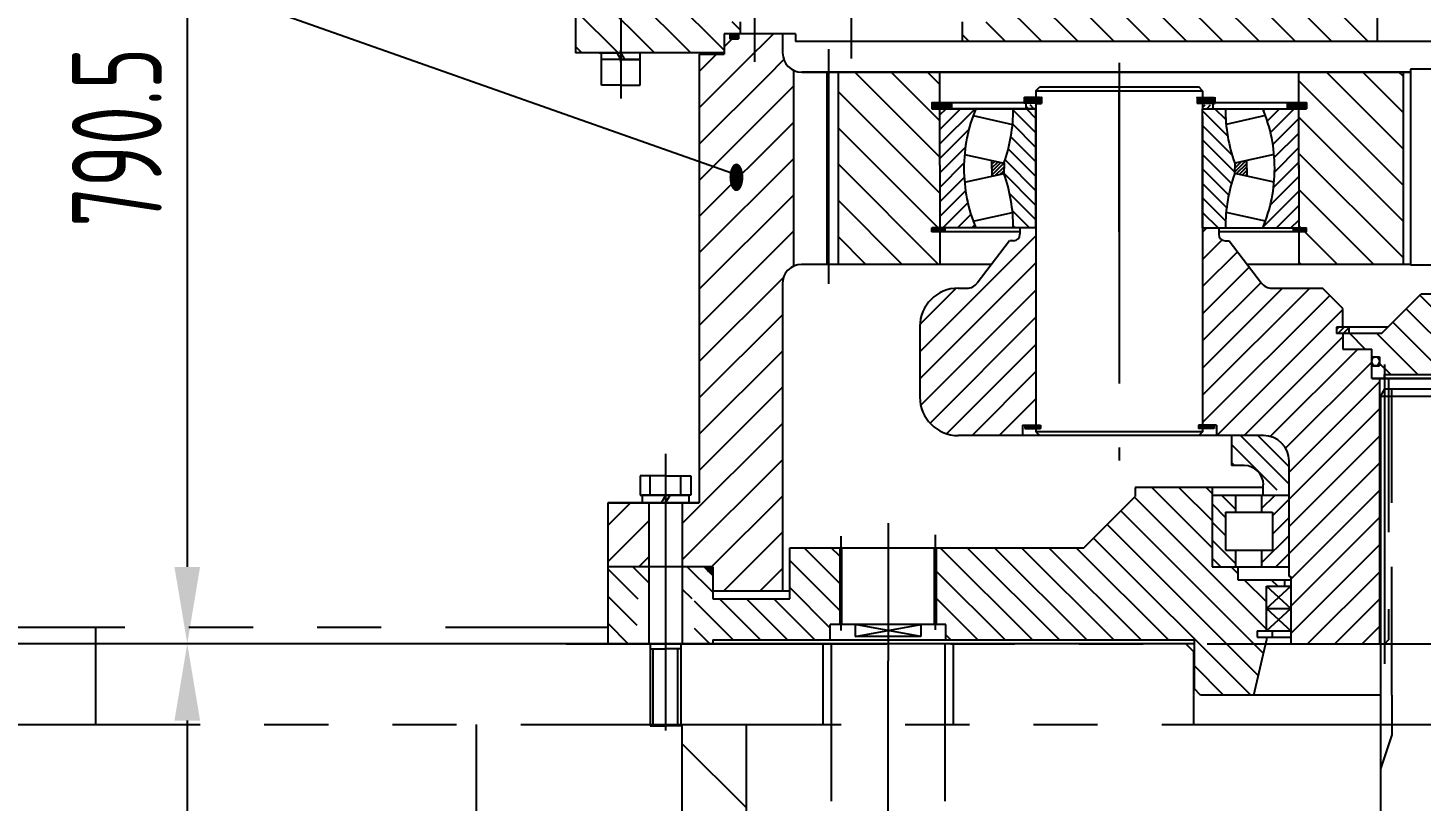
# Model space of a CAD drawing. Header units: millimetres. Extents: x 0 to 8400, y -232 to 5940.
# Drawn here: x 3322 to 4409, y 2758 to 3362 of the extents above; entities that cross this region are included whole.
import ezdxf
from ezdxf.enums import TextEntityAlignment as Align

# ---------------------------------------------------------------- set-up
doc = ezdxf.new("R2010")
doc.units = ezdxf.units.MM
doc.header["$LTSCALE"] = 200
for name, pattern in [('F', [0.75, 0.5, -0.25]), ('G', [2, 1.25, -0.25, 0.25, -0.25]), ('K', [2.5, 1.25, -0.25, 0.25, -0.25, 0.25, -0.25])]:
    doc.linetypes.add(name, pattern=pattern)
for name, color, linetype in [('01', 7, 'Continuous'), ('02', 1, 'Continuous'), ('04', 2, 'F'), ('05', 4, 'G'), ('07', 6, 'K'), ('08', 1, 'Continuous'), ('10', 1, 'Continuous'), ('11', 3, 'Continuous')]:
    doc.layers.add(name, color=color, linetype=linetype)
doc.styles.get("Standard").update_dxf_attribs({"font": 'isocp', "width": 0.707, "bigfont": 'intecad.shx'})
doc.dimstyles.new('INTE', dxfattribs={"dimscale": 20, "dimtxt": 3.5, "dimasz": 3, "dimexe": 3, "dimexo": 0, "dimgap": 1, "dimtad": 1, "dimdec": 3, "dimdsep": 46, "dimtxsty": 'Standard', "dimcen": 0, "dimclrd": 1, "dimclre": 1, "dimclrt": 3, "dimadec": 4, "dimazin": 0, "dimtfac": 1, "dimtdec": 3, "dimtmove": 0, "dimatfit": 0, "dimfxl": 0, "dimarcsym": 0})
pattern_1 = [(135, (4698.081, -712.992), (-14.142136, -14.142136), [])]
pattern_2 = [(315, (13023.33945, 7844.8537), (-0.0707106781, -0.0707106781), [])]
pattern_3 = [(45, (13023.45867, -2115.4385), (-0.0707106781, 0.0707106781), [])]
pattern_4 = [(135, (5727.84029, -2115.4385), (0.0707106781, 0.0707106781), [])]
pattern_5 = [(225, (5727.72107, 7844.8537), (0.0707106781, -0.0707106781), [])]
pattern_6 = [(45, (3973.42127, -715.99153), (-0.0707106781, 0.0707106781), [])]

# ---------------------------------------------------------------- blocks, each defined once
blk = doc.blocks.new('*U80', base_point=(-3712.8, 4678.5))
at = {"layer": '01'}
for p, q in [((-3712.8, 4678.5), (-3582.8, 4678.5)), ((-3712.8, 4678.5), (-3709.8, 4675.5)), ((-3709.8, 4675.5), (-3585.8, 4675.5)), ((-3582.8, 4678.5), (-3585.8, 4675.5))]:
    blk.add_line(p, q, dxfattribs=at)
blk = doc.blocks.new('*U82')
at = {"layer": '01'}
for p, q in [((-15.1, 5), (-15.1, 0)), ((0, 5), (-15.1, 5)), ((-15.1, 0), (0, 0)), ((0, 0), (-2.9, 5)), ((0, 5), (2.9, 0)), ((0, 5), (15.1, 5)), ((15.1, 0), (0, 0)), ((15.1, 5), (15.1, 0))]:
    blk.add_line(p, q, dxfattribs=at)
at = {"layer": '05'}
blk.add_line((0, 7.1), (0, -2.1), dxfattribs=at)
blk = doc.blocks.new('01001')
at = {"layer": '02'}
h = blk.add_hatch(dxfattribs=at)
h.set_pattern_fill('_USER', color=256, scale=20, angle=135, style=0, pattern_type=0)
h.set_pattern_definition(pattern_1)
h.paths.add_polyline_path([(8986.7, 3122.3), (8951.4, 3141), (8951.4, 3079.5), (8986.7, 3079.5), (8986.7, 3081.6)])
h.paths.add_polyline_path([(8986.7, 3154), (8974.2, 3154), (8951.4, 3154), (8951.4, 3141), (8986.7, 3122.3)])
h.paths.add_polyline_path([(9060, 3154), (9004.7, 3154), (9004.7, 3148), (9000.7, 3148, -0.043716), (9000.2, 3148), (8996.7, 3148), (8996.7, 3154), (8986.7, 3154), (8986.7, 3122.3), (9067.2, 3079.7), (9067.2, 3094.5), (9079.8, 3094.5), (9079.8, 3103.8), (9060, 3103.8)])
h.paths.add_polyline_path([(8986.7, 3122.3), (8986.7, 3079.5), (9001.8, 3079.5), (9003.4, 3079.5), (9067.2, 3079.5), (9067.2, 3079.7)])
h.paths.add_polyline_path([(9012.1, 3100.6), (9012.1, 3173.7), (9048.1, 3173.7), (9048.1, 3100.6)], flags=9)
h = blk.add_hatch(dxfattribs=at)
h.set_pattern_fill('_USER', color=256, scale=20, angle=135, style=0, pattern_type=0)
h.set_pattern_definition(pattern_1)
h.paths.add_polyline_path([(10374.9, 3153.5), (10337.4, 3153.5), (10337.4, 3147.5), (10333.4, 3147.5, -0.043716), (10332.9, 3147.5), (10329.4, 3147.5), (10329.4, 3153.5), (10321.8, 3153.5), (10321.8, 3163.5), (9914.1, 3163.5), (9914.1, 3121.4), (9899.1, 3121.4), (9899.1, 3088.5), (10333, 3088.5), (10374.9, 3111.3)])
h.paths.add_polyline_path([(10427.9, 3140.3), (10394.9, 3122.3), (10394.9, 3094.5), (10408.5, 3094.5), (10408.5, 3079.5), (10427.9, 3079.5)])
h.paths.add_polyline_path([(10427.9, 3140.3), (10427.9, 3153.5), (10394.9, 3153.5), (10394.9, 3122.3)])
h.paths.add_polyline_path([(9576.6, 3121.4), (9561.6, 3121.4), (9561.6, 3163.5), (9272.7, 3163.5), (9272.7, 3103.8), (9253, 3103.8), (9253, 3088.5), (9576.6, 3088.5)])
h.paths.add_polyline_path([(10109.9, 3063.9), (10109.9, 3110.6), (10145.9, 3110.6), (10145.9, 3063.9)], flags=9)
h.paths.add_polyline_path([(9958.6, 3077.6), (9958.6, 3108.2), (9994.6, 3108.2), (9994.6, 3077.6)], flags=9)
h.paths.add_polyline_path([(10175.5, 3132.4), (10190.6, 3132.4), (10190.6, 3152.1), (10175.5, 3152.1)], flags=24)
h.paths.add_polyline_path([(10324.1, 3141.1), (10339.2, 3141.1), (10339.2, 3160.8), (10324.1, 3160.8)], flags=24)
h = blk.add_hatch(dxfattribs=at)
h.set_pattern_fill('_USER', color=256, scale=20, angle=45, style=0, pattern_type=0)
h.set_pattern_definition([(45, (4698.081, -712.992), (-14.142136, 14.142136), [])])
h.paths.add_polyline_path([(9121.3, 3051.1), (9067.7, 3079.5), (9067.2, 3079.5), (9067.2, 3078.5), (9047.9, 3078.5), (9047.9, 2855.9), (9112.7, 2839), (9112.7, 2899.5, -0.289261), (9121.3, 2913)])
h.paths.add_polyline_path([(9112.9, 3094.5), (9090.9, 3094.5), (9090.9, 3067.2), (9121.3, 3051.1), (9121.3, 3066, -0.286757), (9112.9, 3079.5)])
h.paths.add_polyline_path([(9090.9, 3094.5), (9078.6, 3094.5), (9078.6, 3090.5), (9071.6, 3090.5), (9071.6, 3094.5), (9067.2, 3094.5), (9067.2, 3079.7), (9090.9, 3067.2)])
h.paths.add_polyline_path([(9112.7, 2839), (9047.9, 2855.9), (9047.9, 2728.5), (9034.6, 2728.5), (9034.6, 2678.5), (9058.5, 2678.5), (9058.5, 2659.5), (9112.7, 2659.5)])
h.paths.add_polyline_path([(9008.6, 2728.5), (8976.5, 2728.5), (8976.5, 2678.5), (9008.6, 2678.5)])
h.paths.add_polyline_path([(10427.9, 3062.3), (10354.4, 3033.3), (10354.4, 2951.1), (10427.9, 2943.1)])
h.paths.add_polyline_path([(10384.9, 3063.2), (10376.9, 3068.2), (10376.9, 3073.4), (10374.9, 3073.4), (10374.9, 3094.5), (10372.9, 3094.5), (10372.9, 3089.5), (10365.9, 3089.5), (10365.9, 3094.5), (10362.9, 3094.5), (10362.9, 3079.5, -0.286757), (10354.4, 3066), (10354.4, 3033.3), (10384.9, 3045.3)])
h.paths.add_polyline_path([(10427.9, 3078.5), (10408.5, 3078.5), (10408.5, 3094.5), (10394.9, 3094.5), (10394.9, 3073.4), (10392.9, 3073.4), (10392.9, 3068.2), (10384.9, 3063.2), (10384.9, 3045.3), (10427.9, 3062.3)])
h.paths.add_polyline_path([(10427.9, 2943.1), (10354.4, 2951.1), (10354.4, 2913, -0.289261), (10363, 2899.5), (10363, 2812.4), (10427.9, 2805.7)])
h.paths.add_polyline_path([(10427.9, 2805.7), (10363, 2812.4), (10363, 2685.9), (10417.3, 2674.5), (10417.3, 2678.5), (10441.1, 2678.5), (10441.1, 2728.5), (10435.9, 2728.5), (10427.9, 2728.5)])
h.paths.add_polyline_path([(10417.3, 2674.5), (10363, 2685.9), (10363, 2659.5), (10417.3, 2659.5)])
h.paths.add_polyline_path([(10499.2, 2728.5), (10467.1, 2728.5), (10467.1, 2678.5), (10499.2, 2678.5)])
h.paths.add_polyline_path([(10387.4, 2982.3), (10402.6, 2982.3), (10402.6, 3002), (10387.4, 3002)], flags=24)
h = blk.add_hatch(dxfattribs=at)
h.set_pattern_fill('_USER', color=256, scale=0.1, angle=45, style=0, pattern_type=0)
h.set_pattern_definition([(45, (4698.08127, -712.99153), (-0.0707106781, 0.0707106781), [])])
h.paths.add_polyline_path([(9078.6, 3094.5), (9071.6, 3094.5), (9071.6, 3090.5), (9078.6, 3090.5)])
at = {"layer": '02', "linetype": 'Continuous'}
h = blk.add_hatch(dxfattribs=at)
h.set_pattern_fill('_USER', color=1, scale=20, angle=135, style=0, pattern_type=0)
h.set_pattern_definition(pattern_1)
h.paths.add_polyline_path([(9156.1, 2914.5), (9235.5, 2914.5), (9235.5, 2940), (9229.4, 2940), (9229.4, 2943), (9235.5, 2943), (9235.5, 2992), (9235.5, 3036), (9229.4, 3036), (9229.4, 3039), (9235.5, 3039), (9235.5, 3064.5), (9156.1, 3064.5)])
h.paths.add_polyline_path([(9596.8, 3064.5), (9515.5, 3064.5), (9515.5, 3039), (9521.6, 3039), (9521.6, 3036), (9515.5, 3036), (9515.5, 2989.5), (9515.5, 2943), (9521.6, 2943), (9521.6, 2940), (9515.5, 2940), (9515.5, 2914.5), (9596.8, 2914.5)])
h = blk.add_hatch(dxfattribs=at)
h.set_pattern_fill('_USER', color=1, scale=0.1, angle=135, style=0, pattern_type=0)
h.set_pattern_definition([(135, (3973.42127, -711.99153), (-0.0707106781, -0.0707106781), [])])
h.paths.add_polyline_path([(9301.2, 3045), (9301.2, 3040), (9310.5, 3040), (9310.5, 3045)])
h.paths.add_polyline_path([(9310.5, 3040), (9314.9, 3040), (9314.9, 3045), (9310.5, 3045)])
h = blk.add_hatch(dxfattribs=at)
h.set_pattern_fill('_USER', color=1, scale=0.1, angle=135, style=0, pattern_type=0)
h.set_pattern_definition([(45, (14777.63926, -711.99153), (0.0707106781, -0.0707106781), [])])
h.paths.add_polyline_path([(9449.9, 3045), (9449.9, 3040), (9440.5, 3040), (9440.5, 3045)])
h.paths.add_polyline_path([(9440.5, 3040), (9436.1, 3040), (9436.1, 3045), (9440.5, 3045)])
at = {"layer": '02'}
h = blk.add_hatch(dxfattribs=at)
h.set_pattern_fill('_USER', color=256, scale=0.1, angle=45, style=0, pattern_type=0)
h.set_pattern_definition(pattern_6)
h.paths.add_polyline_path([(9515.5, 3041), (9506.5, 3041), (9506.5, 3036), (9515.5, 3036)])
h.paths.add_polyline_path([(9521.6, 3041), (9515.5, 3041), (9515.5, 3036), (9517.7, 3036), (9521.6, 3038.1)], flags=16)
h.paths.add_polyline_path([(9508.4, 3025.7), (9523.6, 3025.7), (9523.6, 3045.4), (9508.4, 3045.4)], flags=9)
h = blk.add_hatch(dxfattribs=at)
h.set_pattern_fill('_USER', color=256, scale=0.1, angle=45, style=0, pattern_type=0)
h.set_pattern_definition(pattern_6)
h.paths.add_polyline_path([(9229.4, 3041), (9229.4, 3036), (9235.5, 3036), (9235.5, 3041)])
h.paths.add_polyline_path([(9235.5, 3041), (9235.5, 3036), (9244.6, 3036), (9244.6, 3041)])
h = blk.add_hatch(dxfattribs=at)
h.set_pattern_fill('_USER', color=256, scale=3, angle=135, style=0, pattern_type=0)
h.set_pattern_definition([(135, (3973.4213, -712.9915), (-2.1213203, -2.1213203), [])])
h.paths.add_polyline_path([(9302.6, 3039), (9302.6, 3036), (9310.5, 3036), (9310.5, 3039)])
h = blk.add_hatch(dxfattribs=at)
h.set_pattern_fill('_USER', color=256, scale=3, angle=135, style=0, pattern_type=0)
h.set_pattern_definition([(45, (14777.6393, -712.9915), (2.1213203, -2.1213203), [])])
h.paths.add_polyline_path([(9448.5, 3039), (9448.5, 3036), (9440.5, 3036), (9440.5, 3039)])
h = blk.add_hatch(dxfattribs=at)
h.set_pattern_fill('_USER', color=256, scale=0.1, angle=45, style=0, pattern_type=0)
h.set_pattern_definition([(135, (14777.63926, -715.99153), (0.0707106781, 0.0707106781), [])])
h.paths.add_polyline_path([(9515.5, 3041), (9521.6, 3041), (9521.6, 3036), (9515.5, 3036)])
h.paths.add_polyline_path([(9506.5, 3041), (9515.5, 3041), (9515.5, 3036), (9506.5, 3036)])
at = {"layer": '02', "linetype": 'Continuous'}
h = blk.add_hatch(dxfattribs=at)
h.set_pattern_fill('_USER', color=1, scale=15, angle=45, style=0, pattern_type=0)
h.set_pattern_definition([(45, (4698.081, -304.572), (-10.6066, 10.6066), [])])
h.paths.add_polyline_path([(9310.5, 2943), (9298, 2943), (9298, 2938, -0.414214), (9293, 2933), (9291, 2933), (9289.9, 2933), (9264.6, 2899.9, -0.233965), (9256.7, 2896), (9249.9, 2896, 0.414214), (9219.9, 2866), (9219.9, 2811, 0.414214), (9249.9, 2781), (9299.9, 2781), (9299.9, 2789), (9310.5, 2789)])
h.paths.add_polyline_path([(9440.5, 2789), (9451.4, 2789), (9451.4, 2781), (9487.9, 2781, -0.414214), (9507.9, 2761), (9507.9, 2671), (9509.3, 2671), (9509.3, 2618.5), (9578.4, 2618.5), (9578.4, 2825.5), (9572.4, 2825.5), (9572.4, 2848.5), (9549.9, 2848.5), (9549.9, 2860.5), (9544.9, 2860.5), (9544.9, 2865.5), (9549.9, 2865.5), (9549.9, 2880), (9533.9, 2896), (9494.4, 2896, -0.233965), (9486.4, 2899.9), (9461.1, 2933), (9458.9, 2933), (9458, 2933, -0.414214), (9453, 2938), (9453, 2943), (9440.5, 2943)])
h.paths.add_polyline_path([(10035.2, 2943), (10022.7, 2943), (10022.7, 2938, -0.414214), (10017.7, 2933), (10016.8, 2933), (10014.6, 2933), (9989.3, 2899.8, -0.233965), (9981.4, 2895.9), (9941.8, 2895.9), (9925.9, 2880), (9925.9, 2865.5), (9930.9, 2865.5), (9930.9, 2860.5), (9925.9, 2860.5), (9925.9, 2848.5), (9903.4, 2848.5), (9903.4, 2825.5), (9897.3, 2825.5), (9897.3, 2618.5), (9966.5, 2618.5), (9966.5, 2671), (9967.9, 2671), (9967.9, 2761, -0.389203), (9986.1, 2780.9), (10024.3, 2780.9), (10024.3, 2788.9), (10035.2, 2788.9)])
h.paths.add_polyline_path([(10255.9, 2865.9, 0.414214), (10225.9, 2895.9), (10219, 2895.9, -0.233965), (10211.1, 2899.8), (10185.8, 2933), (10184.8, 2933), (10183.6, 2933), (10182.7, 2933, -0.414214), (10177.7, 2938), (10177.7, 2943), (10165.2, 2943), (10165.2, 2788.9), (10175.8, 2788.9), (10175.8, 2780.9), (10225.9, 2780.9, 0.414214), (10255.9, 2810.9)])
at = {"layer": '02', "linetype": 'Continuous', "ltscale": 0.8}
h = blk.add_hatch(dxfattribs=at)
h.set_pattern_fill('_USER', color=1, scale=0.1, angle=45, style=0, pattern_type=0)
h.set_pattern_definition(pattern_2)
h.paths.add_polyline_path([(9239.7, 2943), (9239.7, 2940), (9229.4, 2940), (9229.4, 2943)])
h = blk.add_hatch(dxfattribs=at)
h.set_pattern_fill('_USER', color=1, scale=0.1, angle=45, style=0, pattern_type=0)
h.set_pattern_definition(pattern_2)
h.paths.add_polyline_path([(9239.7, 2943), (9239.7, 2940), (9229.4, 2940), (9229.4, 2943)])
h = blk.add_hatch(dxfattribs=at)
h.set_pattern_fill('_USER', color=1, scale=0.1, angle=45, style=0, pattern_type=0)
h.set_pattern_definition(pattern_5)
h.paths.add_polyline_path([(9511.3, 2943), (9511.3, 2940), (9521.6, 2940), (9521.6, 2943)])
h = blk.add_hatch(dxfattribs=at)
h.set_pattern_fill('_USER', color=1, scale=0.1, angle=45, style=0, pattern_type=0)
h.set_pattern_definition(pattern_5)
h.paths.add_polyline_path([(9511.3, 2943), (9511.3, 2940), (9521.6, 2940), (9521.6, 2943)])
at = {"layer": '02', "linetype": 'Continuous'}
h = blk.add_hatch(dxfattribs=at)
h.set_pattern_fill('_USER', color=1, scale=15, angle=135, style=0, pattern_type=0)
h.set_pattern_definition([(135, (4683.627, -304.572), (-10.6066, -10.6066), [])])
h.paths.add_polyline_path([(9579.9, 2860.5), (9549.9, 2860.5), (9549.9, 2848.5), (9572.4, 2848.5), (9572.4, 2842.5), (9578.4, 2842.5), (9578.4, 2835.5), (9576.3, 2835.5), (9579, 2825.5), (9582.3, 2825.5), (9582.3, 2828.5), (9737.9, 2828.5), (9737.9, 2876.5), (9677.9, 2876.5), (9677.9, 2891.5), (9610.9, 2891.5)])
h.paths.add_polyline_path([(9893.4, 2828.5), (9893.4, 2825.5), (9903.4, 2825.5), (9903.4, 2835.5), (9897.4, 2835.5), (9897.4, 2842.5), (9903.4, 2842.5), (9903.4, 2848.5), (9925.9, 2848.5), (9925.9, 2860.5), (9895.9, 2860.5), (9864.9, 2891.5), (9797.9, 2891.5), (9797.9, 2876.5), (9737.9, 2876.5), (9737.9, 2859.8), (9749.1, 2828.5)])
h.paths.add_polyline_path([(9576.3, 2835.5), (9572.4, 2835.5), (9572.4, 2825.5), (9579, 2825.5)], flags=16)
h.paths.add_polyline_path([(9540.7, 2854.9), (9555.9, 2854.9), (9555.9, 2874.6), (9540.7, 2874.6)], flags=9)
h.paths.add_polyline_path([(9568.3, 2829.9), (9583.4, 2829.9), (9583.4, 2849.6), (9568.3, 2849.6)], flags=25)
h.paths.add_polyline_path([(9730.8, 2850.7), (9745.9, 2850.7), (9745.9, 2870.4), (9730.8, 2870.4)], flags=9)
at = {"layer": '02', "linetype": 'Continuous', "ltscale": 0.8}
h = blk.add_hatch(dxfattribs=at)
h.set_pattern_fill('_USER', color=1, scale=0.1, angle=45, style=0, pattern_type=0)
h.set_pattern_definition(pattern_3)
h.paths.add_polyline_path([(9301.9, 2789), (9301.9, 2786.5), (9314.1, 2786.5), (9314.1, 2789)])
h = blk.add_hatch(dxfattribs=at)
h.set_pattern_fill('_USER', color=1, scale=0.1, angle=45, style=0, pattern_type=0)
h.set_pattern_definition(pattern_3)
h.paths.add_polyline_path([(9301.9, 2789), (9301.9, 2786.5), (9314.1, 2786.5), (9314.1, 2789)])
h = blk.add_hatch(dxfattribs=at)
h.set_pattern_fill('_USER', color=1, scale=0.1, angle=45, style=0, pattern_type=0)
h.set_pattern_definition(pattern_4)
h.paths.add_polyline_path([(9449.4, 2789), (9449.4, 2786.5), (9437.2, 2786.5), (9437.2, 2789)])
h = blk.add_hatch(dxfattribs=at)
h.set_pattern_fill('_USER', color=1, scale=0.1, angle=45, style=0, pattern_type=0)
h.set_pattern_definition(pattern_4)
h.paths.add_polyline_path([(9449.4, 2789), (9449.4, 2786.5), (9437.2, 2786.5), (9437.2, 2789)])
at = {"layer": '02', "linetype": 'Continuous', "ltscale": 1.2}
h = blk.add_hatch(dxfattribs=at)
h.set_pattern_fill('_USER', color=1, scale=10, angle=135, style=0, pattern_type=0)
h.set_pattern_definition([(135, (12380.252, -712.917), (-7.071068, -7.071068), [])])
h.paths.add_polyline_path([(9487.8, 2742.5), (9487.8, 2738.5), (9507.9, 2738.5), (9507.9, 2756.6), (9483.5, 2781), (9462.9, 2781), (9462.9, 2757.5), (9472.8, 2757.5, -0.414214)])
at = {"layer": '02', "linetype": 'Continuous'}
h = blk.add_hatch(dxfattribs=at)
h.set_pattern_fill('_USER', color=1, scale=15, angle=45, style=0, pattern_type=0)
h.set_pattern_definition([(135, (16917.484, 0), (10.606602, 10.606602), [])])
h.paths.add_polyline_path([(9985.5, 2663.5), (9971.5, 2663.5), (9971.5, 2668.5), (10007.9, 2668.5), (10007.9, 2678.5), (10027.9, 2678.5), (10027.9, 2740.5), (10087.9, 2740.5), (10087.9, 2733.5), (10127.9, 2693.5), (10243.1, 2693.5), (10243.1, 2633.5), (10235.7, 2633.5), (10235.7, 2621.5), (10042, 2621.5), (10042, 2583.5), (10037, 2578.5), (9995.4, 2578.5), (9985.5, 2621.1), (9985.5, 2623.6), (9992.9, 2623.6), (9992.9, 2628.6), (9985.5, 2628.6)])
edge = h.paths.add_edge_path()
edge.add_line((10318.3, 2693.5), (10357.4, 2693.5))
edge.add_line((10357.4, 2693.5), (10357.4, 2653.5))
edge.add_line((10357.4, 2653.5), (10417.2, 2653.5))
edge.add_line((10417.2, 2653.5), (10417.2, 2671.7))
edge.add_line((10417.2, 2671.7), (10420.3, 2674.7))
edge.add_ellipse((10419.4, 2676.3), major_axis=(1.82, 1.69), ratio=0.720737, start_angle=258.9492, end_angle=286.8851)
edge.add_ellipse((10419.4, 2676.3), major_axis=(1.82, 1.69), ratio=0.720737, start_angle=286.8851, end_angle=390.6091, ccw=False)
edge.add_line((10421.1, 2675.6), (10424, 2678.5))
edge.add_line((10424, 2678.5), (10441.1, 2678.5))
edge.add_line((10441.1, 2678.5), (10441.1, 2618.5))
edge.add_line((10441.1, 2618.5), (10417.2, 2618.5))
edge.add_line((10417.2, 2618.5), (10417.2, 2621.5))
edge.add_line((10417.2, 2621.5), (10325.7, 2621.5))
edge.add_line((10325.7, 2621.5), (10325.7, 2633.5))
edge.add_line((10325.7, 2633.5), (10318.3, 2633.5))
edge.add_line((10318.3, 2633.5), (10318.3, 2693.5))
h.paths.add_polyline_path([(10467.1, 2678.5), (10499.2, 2678.5), (10499.2, 2618.5), (10467.1, 2618.5)])
h.paths.add_polyline_path([(9433.8, 2621.5), (9240.1, 2621.5), (9240.1, 2633.5), (9232.7, 2633.5), (9232.7, 2693.5), (9347.9, 2693.5), (9387.9, 2733.5), (9387.9, 2740.5), (9447.9, 2740.5), (9447.9, 2678.5), (9467.9, 2678.5), (9467.9, 2668.5), (9504.3, 2668.5), (9504.3, 2663.5), (9490.2, 2663.5), (9490.2, 2628.6), (9482.9, 2628.6), (9482.9, 2623.6), (9490.2, 2623.6), (9490.2, 2621.1), (9480.4, 2578.5), (9438.8, 2578.5), (9433.8, 2583.5)])
edge = h.paths.add_edge_path()
edge.add_line((9044.1, 2653.5), (9034.6, 2653.5))
edge.add_line((9034.6, 2653.5), (9034.6, 2678.5))
edge.add_line((9034.6, 2678.5), (9051.6, 2678.5))
edge.add_line((9051.6, 2678.5), (9055, 2675.1))
edge.add_ellipse((9056.3, 2676.3), major_axis=(-1.82, 1.69), ratio=0.720737, start_angle=86.6364, end_angle=87.5294)
edge.add_ellipse((9056.3, 2676.3), major_axis=(-1.82, 1.69), ratio=0.720737, start_angle=87.5294, end_angle=200.2065, ccw=False)
edge.add_line((9055, 2675.1), (9058.4, 2671.7))
edge.add_line((9058.4, 2671.7), (9058.4, 2659.5))
edge.add_line((9058.4, 2659.5), (9058.4, 2653.5))
edge.add_line((9058.4, 2653.5), (9118.4, 2653.5))
edge.add_line((9118.4, 2653.5), (9118.4, 2693.5))
edge.add_line((9118.4, 2693.5), (9157.5, 2693.5))
edge.add_line((9157.5, 2693.5), (9157.5, 2633.5))
edge.add_line((9157.5, 2633.5), (9150.1, 2633.5))
edge.add_line((9150.1, 2633.5), (9150.1, 2621.5))
edge.add_line((9150.1, 2621.5), (9058.5, 2621.5))
edge.add_line((9058.5, 2621.5), (9058.5, 2618.5))
edge.add_line((9058.5, 2618.5), (9044.1, 2618.5))
edge.add_line((9044.1, 2618.5), (9044.1, 2653.5))
h.paths.add_polyline_path([(8976.5, 2678.5), (9008.6, 2678.5), (9008.6, 2653.5), (9003.3, 2653.5), (8999.1, 2653.5), (8999.1, 2618.5), (8976.5, 2618.5)])
at = {"layer": '05', "linetype": 'G'}
h = blk.add_hatch(dxfattribs=at)
h.set_pattern_fill('_USER', color=4, scale=3, angle=45, style=0, pattern_type=0)
h.set_pattern_definition([(45, (6138.5216, -304.5716), (-2.1213203, 2.1213203), [])])
h.paths.add_polyline_path([(9544.9, 2860.5), (9554.9, 2860.5), (9554.9, 2865.5), (9544.9, 2865.5)])
at = {"layer": '05'}
h = blk.add_hatch(dxfattribs=at)
h.set_pattern_fill('_USER', color=256, scale=10, angle=135, style=0, pattern_type=0)
h.set_pattern_definition([(135, (4698.081, -304.572), (-7.071068, -7.071068), [])])
h.paths.add_polyline_path([(9458.4, 2721.3), (9466.1, 2721.3), (9466.1, 2734.5), (9447.9, 2734.5), (9447.9, 2678.5), (9466.1, 2678.5), (9466.1, 2691.6), (9458.4, 2691.6)])
h.paths.add_polyline_path([(10027.9, 2734.5), (10009.6, 2734.5), (10009.6, 2721.3), (10017.4, 2721.3), (10017.4, 2691.6), (10009.6, 2691.6), (10009.6, 2678.5), (10027.9, 2678.5)])
h = blk.add_hatch(dxfattribs=at)
h.set_pattern_fill('_USER', color=256, scale=10, angle=45, style=0, pattern_type=0)
h.set_pattern_definition([(45, (4698.081, -304.572), (-7.071068, 7.071068), [])])
h.paths.add_polyline_path([(9507.9, 2734.5), (9486.5, 2734.5), (9486.5, 2721.3), (9494.9, 2721.3), (9494.9, 2691.6), (9486.5, 2691.6), (9486.5, 2678.5), (9507.9, 2678.5)])
h.paths.add_polyline_path([(9989.2, 2691.6), (9980.9, 2691.6), (9980.9, 2721.3), (9989.2, 2721.3), (9989.2, 2734.5), (9967.9, 2734.5), (9967.9, 2678.5), (9989.2, 2678.5)])
at = {"layer": '10', "ltscale": 0.8}
h = blk.add_hatch(dxfattribs=at)
h.set_pattern_fill('U', color=256, scale=8, angle=135, style=0, pattern_type=0)
h.set_pattern_definition([(45, (9375.53, 3035.9576), (5.65685, -5.65685), [])])
edge = h.paths.add_edge_path()
edge.add_arc((9375.5, 2989.5), 121.2, 360, 382.551)
edge.add_line((9487.5, 3036), (9515.5, 3036))
edge.add_line((9515.5, 3036), (9515.5, 2989.5))
edge.add_line((9515.5, 2989.5), (9515.5, 2943))
edge.add_line((9515.5, 2943), (9487.5, 2943))
edge.add_arc((9375.5, 2989.5), 121.2, 337.449, 360)
edge = h.paths.add_edge_path()
edge.add_line((9263.6, 2943), (9235.5, 2943))
edge.add_line((9235.5, 2943), (9235.5, 2989.5))
edge.add_line((9235.5, 2989.5), (9235.5, 3036))
edge.add_line((9235.5, 3036), (9263.6, 3036))
edge.add_arc((9375.5, 2989.5), 121.2, 157.449, 180)
edge.add_arc((9375.5, 2989.5), 121.2, 180, 202.551)
h = blk.add_hatch(dxfattribs=at)
h.set_pattern_fill('U', color=256, scale=8, angle=225, style=0, pattern_type=0)
h.set_pattern_definition([(315, (9375.53, 3035.9576), (-5.65685, -5.65685), [])])
edge = h.paths.add_edge_path()
edge.add_line((9458.2, 2943), (9440.5, 2943))
edge.add_line((9440.5, 2943), (9440.5, 3036))
edge.add_line((9440.5, 3036), (9458.2, 3036))
edge.add_arc((9585.5, 3036), 127.3, 180, 199.4784)
edge.add_line((9465.5, 2993.5), (9465.5, 2989.5))
edge.add_line((9465.5, 2989.5), (9465.5, 2985.4))
edge.add_arc((9585.5, 2943), 127.3, 160.5216, 180)
edge = h.paths.add_edge_path()
edge.add_line((9310.5, 2943), (9292.8, 2943))
edge.add_arc((9165.5, 2943), 127.3, 360, 379.4784)
edge.add_line((9285.6, 2985.4), (9285.6, 2989.5))
edge.add_line((9285.6, 2989.5), (9285.6, 2993.5))
edge.add_arc((9165.5, 3036), 127.3, 340.5216, 360)
edge.add_line((9292.8, 3036), (9310.5, 3036))
edge.add_line((9310.5, 3036), (9310.5, 2943))
h = blk.add_hatch(dxfattribs=at)
h.set_pattern_fill('U', color=256, scale=2, angle=135, style=0, pattern_type=0)
h.set_pattern_definition([(45, (9375.5303, 3035.9576), (1.414214, -1.414214), [])])
h.paths.add_polyline_path([(9474.9, 2983.3), (9465.5, 2985.4), (9465.5, 2989.5), (9465.5, 2993.5), (9474.9, 2995.6), (9474.9, 2989.5)])
h.paths.add_polyline_path([(9276.2, 2989.5), (9276.2, 2995.6), (9285.6, 2993.5), (9285.6, 2989.5), (9285.6, 2985.4), (9276.2, 2983.3)])
at = {"layer": '11', "linetype": 'Continuous'}
h = blk.add_hatch(dxfattribs=at)
h.set_pattern_fill('ANGLE', color=3, scale=0.1, style=0)
h.set_pattern_definition([(180, (14792.09376, -304.5716), (-1e-13, 0.6985), [0.508, -0.1905]), (90, (14792.09376, -304.5716), (0.6985, 1e-13), [0.508, -0.1905])])
edge = h.paths.add_edge_path()
edge.add_ellipse((9056.3, 2676.3), major_axis=(-1.82, 1.69), ratio=0.720737, start_angle=-30.6091, end_angle=86.6364, ccw=False)
edge.add_line((9055.3, 2678.5), (9055.9, 2678.5))
edge.add_ellipse((9056.3, 2676.3), major_axis=(-1.82, 1.69), ratio=0.720737, start_angle=227.4117, end_angle=315.0079, ccw=False)
edge.add_line((9058.4, 2676.2), (9058.4, 2675.2))
edge.add_ellipse((9056.3, 2676.3), major_axis=(-1.82, 1.69), ratio=0.720737, start_angle=87.5294, end_angle=200.2065, ccw=False)
edge.add_line((9055, 2675.1), (9055, 2675.1))
at = {"layer": '01', "ltscale": 0.8}
for p, q in [((8951.4, 3203.5), (8951.4, 3079.5)), ((9576.6, 3121.4), (9576.6, 3088.5)), ((9071.6, 3094.5), (9071.6, 3090.5)), ((9071.6, 3090.5), (9078.6, 3090.5)), ((9078.6, 3094.5), (9078.6, 3090.5)), ((9666.5, 3088.5), (9122.9, 3088.5)), ((8969.9, 3079.5), (8986.7, 3079.5)), ((9003.4, 3079.5), (8986.7, 3079.5)), ((9156.1, 3064.5), (9156.1, 2914.5)), ((9235.5, 2992), (9235.5, 3064.5)), ((9515.5, 3036), (9515.5, 3064.5)), ((9602.7, 3067), (9602.7, 2914)), ((9873, 3067), (9602.7, 3067)), ((9310.5, 3050), (9310.5, 3036)), ((9440.5, 3050), (9440.5, 3036)), ((9229.4, 3040), (9229.4, 3036)), ((9229.4, 3036), (9310.5, 3036)), ((9310.5, 3036), (9235.5, 3036)), ((9310.5, 3039.9), (9310.5, 2784)), ((9310.5, 2943), (9310.5, 3036)), ((9440.5, 2943), (9440.5, 3036)), ((9440.5, 3036), (9521.6, 3036)), ((9440.5, 3036), (9515.5, 3036)), ((9515.5, 2989.5), (9515.5, 3036)), ((9521.6, 3041), (9521.6, 3036)), ((9521.6, 3041), (9521.6, 3036)), ((9261.5, 3030.6), (9292.3, 3023.8)), ((9440.5, 3029.9), (9440.5, 2784)), ((9489.6, 3030.6), (9458.8, 3023.8)), ((9254.8, 3000.3), (9285.6, 2993.5)), ((9496.3, 3000.3), (9465.5, 2993.5)), ((9235.5, 2992), (9235.5, 2914.5)), ((9276.2, 2989.5), (9276.2, 2995.6)), ((9276.2, 2989.5), (9276.2, 2983.3)), ((9285.6, 2993.5), (9285.6, 2989.5)), ((9285.6, 2985.4), (9285.6, 2989.5)), ((9465.5, 2993.5), (9465.5, 2989.5)), ((9465.5, 2985.4), (9465.5, 2989.5)), ((9474.9, 2989.5), (9474.9, 2995.6)), ((9474.9, 2989.5), (9474.9, 2983.3)), ((9515.5, 2992), (9515.5, 2914.5)), ((9254.8, 2978.6), (9285.6, 2985.4)), ((9496.3, 2978.6), (9465.5, 2985.4)), ((9261.5, 2948.3), (9292.3, 2955.1)), ((9489.6, 2948.3), (9458.8, 2955.1)), ((9310.5, 2943), (9229.4, 2943)), ((9310.5, 2943), (9229.4, 2943)), ((9229.4, 2940), (9229.4, 2943)), ((9229.4, 2940), (9229.4, 2943)), ((9229.4, 2940), (9229.4, 2943)), ((9229.4, 2940), (9229.4, 2943)), ((9298, 2940), (9229.4, 2940)), ((9298, 2940), (9229.4, 2940)), ((9310.5, 2943), (9235.5, 2943)), ((9310.5, 2943), (9235.5, 2943)), ((9239.7, 2940), (9239.7, 2943)), ((9239.7, 2940), (9239.7, 2943)), ((9440.5, 2943), (9521.6, 2943)), ((9440.5, 2943), (9521.6, 2943)), ((9440.5, 2943), (9521.6, 2943)), ((9440.5, 2943), (9521.6, 2943)), ((9521.6, 2940), (9453, 2940)), ((9521.6, 2940), (9453, 2940)), ((9511.3, 2940), (9511.3, 2943)), ((9511.3, 2940), (9511.3, 2943)), ((9521.6, 2940), (9521.6, 2943)), ((9521.6, 2940), (9521.6, 2943)), ((9275.8, 2914.5), (9127.7, 2914.5)), ((9602.7, 2914.5), (9475.3, 2914.5)), ((9873, 2914), (9602.7, 2914)), ((9299.9, 2789), (9299.9, 2781)), ((9299.9, 2789), (9299.9, 2781)), ((9299.9, 2789), (9314.1, 2789)), ((9299.9, 2789), (9314.1, 2789)), ((9301.9, 2789), (9301.9, 2786.5)), ((9301.9, 2789), (9301.9, 2786.5)), ((9301.9, 2786.5), (9314.1, 2786.5)), ((9301.9, 2786.5), (9314.1, 2786.5)), ((9308.6, 2789), (9308.6, 2786.5)), ((9314.1, 2789), (9314.1, 2786.5)), ((9314.1, 2789), (9314.1, 2786.5)), ((9437.2, 2789), (9437.2, 2786.5)), ((9437.2, 2789), (9437.2, 2786.5)), ((9451.4, 2789), (9437.2, 2789)), ((9451.4, 2789), (9437.2, 2789)), ((9449.4, 2786.5), (9437.2, 2786.5)), ((9449.4, 2786.5), (9437.2, 2786.5)), ((9443.9, 2789), (9443.9, 2786.5)), ((9449.4, 2789), (9449.4, 2786.5)), ((9449.4, 2789), (9449.4, 2786.5)), ((9451.4, 2789), (9451.4, 2781)), ((9451.4, 2789), (9451.4, 2781))]:
    blk.add_line(p, q, dxfattribs=at)
at = {"layer": '01', "color": 7, "linetype": 'Continuous'}
for p, q in [((9079.8, 3103.8), (9079.8, 3094.5)), ((9253, 3103.8), (9253, 3088.5)), ((9229.4, 3041), (9314.9, 3041)), ((9244.6, 3041), (9244.6, 3036)), ((9302.6, 3040), (9302.6, 3036)), ((9436.1, 3041), (9521.6, 3041)), ((9448.5, 3040), (9448.5, 3036)), ((9506.5, 3041), (9506.5, 3036)), ((9506.5, 3041), (9506.5, 3036)), ((9447.9, 2740.5), (9447.9, 2678.5)), ((9008.6, 2728.5), (9008.6, 2618.5)), ((9034.6, 2728.5), (9034.6, 2618.5)), ((9157.5, 2693.5), (9157.5, 2633.5)), ((9158.9, 2693.5), (9158.9, 2633.5)), ((9231.2, 2693.5), (9231.2, 2633.5)), ((9232.7, 2693.5), (9232.7, 2633.5)), ((9467.9, 2678.5), (9467.9, 2668.5)), ((9507.9, 2671), (9509.3, 2671)), ((9509.3, 2671), (9509.3, 2618.5)), ((9150.1, 2621.5), (9150.1, 2633.5)), ((9240.1, 2633.5), (9150.1, 2633.5)), ((9169.4, 2633.5), (9169.4, 2624.3)), ((9220.7, 2633.5), (9220.7, 2624.3)), ((9240.1, 2621.5), (9240.1, 2633.5)), ((9058.5, 2621.5), (9240.1, 2621.5)), ((9058.5, 2621.5), (9058.5, 2618.5)), ((9220.7, 2624.3), (9169.4, 2624.3)), ((9240.1, 2621.5), (9433.8, 2621.5)), ((9490.2, 2623.6), (9490.2, 2621.1))]:
    blk.add_line(p, q, dxfattribs=at)
at = {"layer": '01', "color": 7, "linetype": 'Continuous', "ltscale": 0.8}
for p, q in [((9067.2, 3094.5), (9067.2, 3078.5)), ((9067.2, 3094.5), (9067.2, 3078.5)), ((9122.9, 3094.5), (9067.2, 3094.5)), ((9112.9, 3094.5), (9112.9, 3079.5)), ((9112.9, 3094.5), (9112.9, 3079.5)), ((9122.9, 3094.5), (9122.9, 3088.5)), ((9067.2, 3079.5), (8951.4, 3079.5)), ((9047.9, 3078.5), (9047.9, 2728.5)), ((9047.9, 3078.5), (9047.9, 2728.5)), ((9047.9, 3078.5), (9067.2, 3078.5)), ((9047.9, 3078.5), (9067.2, 3078.5)), ((9121.3, 3066), (9121.3, 2913)), ((9602.7, 3064.5), (9127.9, 3064.5)), ((9127.9, 3064.5), (9602.7, 3064.5)), ((9147.5, 3064.5), (9147.5, 2914.5)), ((9112.7, 2899.5), (9112.7, 2659.5)), ((8976.5, 2728.5), (8976.5, 2618.5)), ((8976.5, 2728.5), (8976.5, 2678.5)), ((9047.9, 2728.5), (8976.5, 2728.5)), ((8977.9, 2728.5), (9047.9, 2728.5)), ((9058.5, 2678.5), (8976.5, 2678.5)), ((9058.5, 2671.7), (9051.7, 2678.5)), ((9058.5, 2678.5), (9058.5, 2653.5)), ((9118.4, 2659.5), (9058.5, 2659.5))]:
    blk.add_line(p, q, dxfattribs=at)
at = {"layer": '01'}
for p, q in [((8971.7, 3054.5), (8971.7, 3074.5)), ((9001.7, 3074.5), (8986.7, 3074.5)), ((9001.7, 3054.5), (9001.7, 3074.5)), ((9596.8, 3064.5), (9596.8, 2914.5)), ((8986.7, 3054.5), (8971.7, 3054.5)), ((8986.7, 3054.5), (9001.7, 3054.5)), ((9310.5, 3050), (9313.5, 3053)), ((9310.5, 3050), (9440.5, 3050)), ((9313.5, 3053), (9437.5, 3053)), ((9440.5, 3050), (9437.5, 3053)), ((9440.5, 2784), (9310.5, 2784)), ((9310.5, 2784), (9313.5, 2781)), ((9440.5, 2784), (9437.5, 2781)), ((9437.5, 2781), (9313.5, 2781))]:
    blk.add_line(p, q, dxfattribs=at)
at = {"layer": '01', "ltscale": 1.2}
for p, q in [((9298, 2943), (9298, 2938)), ((9453, 2943), (9453, 2938)), ((9289.9, 2933), (9264.6, 2899.9)), ((9291, 2933), (9290.1, 2933)), ((9292.1, 2933), (9291, 2933)), ((9293, 2933), (9292.1, 2933)), ((9458, 2933), (9458.9, 2933)), ((9458, 2933), (9458.9, 2933)), ((9458.9, 2933), (9461.1, 2933)), ((9461.1, 2933), (9486.4, 2899.9)), ((9249.9, 2896), (9256.7, 2896)), ((9579.9, 2860.5), (9610.9, 2891.5)), ((9549.9, 2865.5), (9549.9, 2880)), ((9549.9, 2865.5), (9549.9, 2880)), ((9219.9, 2866), (9219.9, 2811)), ((9572.4, 2842.5), (9578.4, 2842.5)), ((9572.4, 2842.5), (9578.4, 2842.5)), ((9572.4, 2842.5), (9578.4, 2842.5)), ((9572.4, 2842.5), (9578.4, 2842.5)), ((9578.4, 2842.5), (9578.4, 2835.5)), ((9578.4, 2842.5), (9578.4, 2835.5)), ((9578.4, 2842.5), (9578.4, 2835.5)), ((9578.4, 2842.5), (9578.4, 2835.5)), ((9572.4, 2835.5), (9578.4, 2835.5)), ((9572.4, 2835.5), (9578.4, 2835.5)), ((9572.4, 2835.5), (9578.4, 2835.5)), ((9572.4, 2835.5), (9578.4, 2835.5)), ((9572.4, 2825.5), (9903.4, 2825.5)), ((9578.4, 2825.5), (9578.4, 2618.5)), ((9582.4, 2828.5), (9893.4, 2828.5)), ((9582.4, 2825.5), (9582.4, 2828.5)), ((9582.4, 2825.5), (9582.4, 2828.5)), ((9487.9, 2781), (9249.9, 2781)), ((9490.2, 2663.5), (9509.3, 2663.5)), ((9490.2, 2628.6), (9490.2, 2663.5)), ((9490.2, 2663.5), (9509.3, 2663.5)), ((9504.3, 2668.5), (9504.3, 2663.5)), ((9490.2, 2646), (9509.3, 2646)), ((9480.4, 2578.5), (9490.2, 2621.1)), ((9482.9, 2628.6), (9482.9, 2623.6)), ((9482.9, 2628.6), (9509.3, 2628.6)), ((9482.9, 2623.6), (9509.3, 2623.6)), ((9494.9, 2623.6), (9494.9, 2628.6)), ((9509.3, 2618.5), (9578.4, 2618.5))]:
    blk.add_line(p, q, dxfattribs=at)
at = {"layer": '01', "color": 7, "linetype": 'Continuous', "ltscale": 1.2}
for p, q in [((9494.4, 2896), (9533.9, 2896)), ((9549.9, 2880), (9533.9, 2896)), ((9610.9, 2891.5), (9864.9, 2891.5)), ((9544.9, 2865.5), (9544.9, 2860.5)), ((9544.9, 2865.5), (9544.9, 2860.5)), ((9544.9, 2865.5), (9544.9, 2860.5)), ((9544.9, 2865.5), (9544.9, 2860.5)), ((9584.9, 2865.5), (9544.9, 2865.5)), ((9584.9, 2865.5), (9544.9, 2865.5)), ((9584.9, 2865.5), (9544.9, 2865.5)), ((9584.9, 2865.5), (9544.9, 2865.5)), ((9579.9, 2860.5), (9544.9, 2860.5)), ((9579.9, 2860.5), (9544.9, 2860.5)), ((9579.9, 2860.5), (9544.9, 2860.5)), ((9579.9, 2860.5), (9544.9, 2860.5)), ((9549.9, 2860.5), (9549.9, 2848.5)), ((9549.9, 2860.5), (9549.9, 2848.5)), ((9549.9, 2860.5), (9549.9, 2848.5)), ((9549.9, 2860.5), (9549.9, 2848.5)), ((9554.9, 2860.5), (9554.9, 2865.5)), ((9554.9, 2860.5), (9554.9, 2865.5)), ((9554.9, 2860.5), (9554.9, 2865.5)), ((9554.9, 2860.5), (9554.9, 2865.5)), ((9549.9, 2848.5), (9572.4, 2848.5)), ((9549.9, 2848.5), (9572.4, 2848.5)), ((9549.9, 2848.5), (9572.4, 2848.5)), ((9549.9, 2848.5), (9572.4, 2848.5)), ((9572.4, 2825.5), (9572.4, 2848.5)), ((9572.4, 2825.5), (9572.4, 2848.5)), ((9903.4, 2825.5), (9572.4, 2825.5)), ((9462.9, 2781), (9462.9, 2757.5)), ((9507.9, 2756.6), (9483.5, 2781)), ((9507.9, 2671), (9507.9, 2761)), ((9472.8, 2757.5), (9462.9, 2757.5)), ((9487.8, 2740.5), (9387.9, 2740.5)), ((9387.9, 2740.5), (9387.9, 2733.5)), ((9487.8, 2734.5), (9487.8, 2742.5)), ((9347.9, 2693.5), (9387.9, 2733.5)), ((9447.9, 2734.5), (9507.9, 2734.5)), ((9466.1, 2734.5), (9466.1, 2721.3)), ((9486.5, 2734.5), (9486.5, 2721.3)), ((9458.4, 2721.3), (9494.9, 2721.3)), ((9458.4, 2721.3), (9458.4, 2691.6)), ((9494.9, 2721.3), (9494.9, 2691.6)), ((9118.4, 2693.5), (9347.9, 2693.5)), ((9118.4, 2653.5), (9118.4, 2693.5)), ((9458.4, 2691.6), (9494.9, 2691.6)), ((9466.1, 2691.6), (9466.1, 2678.5)), ((9486.5, 2691.6), (9486.5, 2678.5)), ((9447.9, 2678.5), (9507.9, 2678.5)), ((9467.9, 2668.5), (9509.3, 2668.5)), ((9058.5, 2653.5), (9118.4, 2653.5)), ((9433.8, 2621.5), (9433.8, 2583.5)), ((9433.8, 2618.5), (8976.5, 2618.5)), ((9438.8, 2578.5), (9433.8, 2583.5)), ((9438.8, 2578.5), (9433.8, 2583.5)), ((9579.1, 2578.5), (9438.8, 2578.5)), ((9579.1, 2578.5), (9438.8, 2578.5))]:
    blk.add_line(p, q, dxfattribs=at)
at = {"layer": '01', "color": 7, "linetype": 'Continuous', "ltscale": 0.8}
blk.add_arc((9127.9, 3079.5), 15, 180, 270, dxfattribs=at)
at = {"layer": '01', "ltscale": 0.8}
for centre, radius, start, end in [((9375.5, 2989.5), 121.2, 157.449, 180), ((9165.5, 3036), 127.3, 340.5216, 0), ((9585.5, 3036), 127.3, 180, 199.4784), ((9375.5, 2989.5), 121.2, 0, 22.551), ((9375.5, 2989.5), 121.2, 180, 202.551), ((9375.5, 2989.5), 121.2, 337.449, 0), ((9165.5, 2943), 127.3, 0, 19.4784), ((9585.5, 2943), 127.3, 160.5216, 180), ((9127.7, 2899.5), 15, 90, 180)]:
    blk.add_arc(centre, radius, start, end, dxfattribs=at)
at = {"layer": '01', "ltscale": 1.2}
for centre, radius, start, end in [((9293, 2938), 5, 270, 0), ((9458, 2938), 5, 180, 270), ((9249.9, 2866), 30, 90, 180), ((9256.7, 2906), 10, 270, 322.6733), ((9494.4, 2906), 10, 217.3267, 270), ((9249.9, 2811), 30, 180, 270), ((9487.9, 2761), 20, 0, 90)]:
    blk.add_arc(centre, radius, start, end, dxfattribs=at)
at = {"layer": '01', "color": 7, "linetype": 'Continuous', "ltscale": 1.2}
blk.add_arc((9472.8, 2742.5), 15.1, 359.9588, 89.7587, dxfattribs=at)
at = {"layer": '01', "extrusion": (0, 0, -1)}
blk.add_ellipse((9056.3, 2676.3), major_axis=(-1.82, 1.69), ratio=0.720737, dxfattribs=at)
at = {"layer": '02'}
for p, q in [((9301.2, 3045), (9301.2, 3040)), ((9314.9, 3045), (9314.9, 3040)), ((9436.1, 3045), (9436.1, 3040)), ((9449.9, 3045), (9449.9, 3040)), ((9310.5, 3040), (9314.9, 3040)), ((9440.5, 3040), (9436.1, 3040))]:
    blk.add_line(p, q, dxfattribs=at)
at = {"layer": '04', "color": 2, "linetype": 'F', "ltscale": 1.2}
for p, q in [((9585.5, 2825.5), (9585.5, 2621.5)), ((9585.5, 2621.5), (9582.5, 2618.5))]:
    blk.add_line(p, q, dxfattribs=at)
at = {"layer": '05', "color": 4, "linetype": 'G'}
for p, q in [((9166.4, 3604.7), (9166.4, 3075.2)), ((8986.7, 3181.9), (8986.7, 3044.1)), ((9375.5, 3071.7), (9375.5, 2761.4)), ((9021.6, 2766.7), (9021.6, 2589.2)), ((9158.2, 2702.4), (9158.2, 2628.8)), ((9231.9, 2703.4), (9231.9, 2629.4))]:
    blk.add_line(p, q, dxfattribs=at)
at = {"layer": '05', "color": 4, "linetype": 'G', "ltscale": 0.8}
for p, q in [((9090.9, 3108), (9090.9, 3072.5)), ((9148.6, 3082.5), (9148.6, 2899.5))]:
    blk.add_line(p, q, dxfattribs=at)
at = {"layer": '05', "ltscale": 0.8}
blk.add_line((9375.5, 2940), (9375.5, 3049), dxfattribs=at)
at = {"layer": '05', "color": 4, "linetype": 'G', "ltscale": 1.2}
for p, q in [((9582.3, 2836.3), (9582.3, 2602.8)), ((9195.1, 2712.5), (9195.1, 2605.3))]:
    blk.add_line(p, q, dxfattribs=at)
at = {"layer": '11', "color": 3, "linetype": 'Continuous', "ltscale": 1.2}
for p, q in [((9490.2, 2663.5), (9509.3, 2646)), ((9490.2, 2646), (9509.3, 2663.5)), ((9490.2, 2628.6), (9509.3, 2646)), ((9490.2, 2646), (9509.3, 2628.6))]:
    blk.add_line(p, q, dxfattribs=at)
at = {"layer": '11', "color": 3, "linetype": 'Continuous'}
for p, q in [((9220.7, 2624.3), (9169.4, 2633.5)), ((9169.4, 2624.3), (9220.7, 2633.5))]:
    blk.add_line(p, q, dxfattribs=at)
at = {"layer": '11', "color": 3, "linetype": 'Continuous', "ltscale": 1.2}
blk.add_ellipse((9575.4, 2839), major_axis=(0, 3.5), ratio=0.857143, dxfattribs=at)
blk.add_ellipse((9575.4, 2839), major_axis=(0, 3.5), ratio=0.857143, dxfattribs=at)
blk.add_ellipse((9575.4, 2839), major_axis=(0, 3.5), ratio=0.857143, dxfattribs=at)
blk.add_ellipse((9575.4, 2839), major_axis=(0, 3.5), ratio=0.857143, dxfattribs=at)
at = {"layer": '01', "ltscale": 0.8, "rotation": 180}
blk.add_blockref('*U82', (8986.7, 3079.5), dxfattribs=at)
blk.add_blockref('*U82', (8986.7, 3079.5), dxfattribs=at)
at = {"layer": '01', "ltscale": 0.8, "xscale": -1}
blk.add_blockref('*U80', (9440.5, 2784), dxfattribs=at)
blk = doc.blocks.new('*D103')
at = {"layer": '08', "color": 1, "lineweight": -2}
for p, q in [((3446.3, 2881.3), (3386.3, 2881.3)), ((3446.3, 2821.3), (3446.3, 1925.3)), ((4097.8, 1865.3), (3386.3, 1865.3))]:
    blk.add_line(p, q, dxfattribs=at)
at = {"layer": '08', "color": 1}
for points in [[(3436.3, 2821.3), (3456.3, 2821.3), (3446.3, 2881.3)], [(3436.3, 1925.3), (3456.3, 1925.3), (3446.3, 1865.3)]]:
    blk.add_solid(points, dxfattribs=at)
at = {"layer": 'Defpoints', "color": 0}
for p in [(3446.3, 2881.3), (3446.3, 1865.3), (4097.8, 1865.3)]:
    blk.add_point(p, dxfattribs=at)
at = {"layer": '08', "color": 3, "insert": (3391.3, 2373.3), "char_height": 70, "attachment_point": 5, "rotation": 90}
blk.add_mtext('1016.5', dxfattribs=at)
blk = doc.blocks.new('*D105')
at = {"layer": '08', "color": 1, "lineweight": -2}
for p, q in [((3669, 5405.9), (2646.3, 5405.9)), ((2706.3, 5345.9), (2706.3, 2941.3)), ((3446.3, 2881.3), (2646.3, 2881.3))]:
    blk.add_line(p, q, dxfattribs=at)
at = {"layer": '08', "color": 1}
for points in [[(2696.3, 5345.9), (2716.3, 5345.9), (2706.3, 5405.9)], [(2696.3, 2941.3), (2716.3, 2941.3), (2706.3, 2881.3)]]:
    blk.add_solid(points, dxfattribs=at)
at = {"layer": 'Defpoints', "color": 0}
for p in [(3669, 5405.9), (2706.3, 2881.3), (3446.3, 2881.3)]:
    blk.add_point(p, dxfattribs=at)
at = {"layer": '08', "color": 3, "insert": (2651.2, 4143.6), "char_height": 70, "attachment_point": 5, "rotation": 90}
blk.add_mtext('2515', dxfattribs=at)
blk = doc.blocks.new('*D106')
at = {"layer": '08', "color": 1, "lineweight": -2}
for p, q in [((3611.6, 3671.8), (3386.3, 3671.8)), ((3446.3, 3611.8), (3446.3, 2941.3)), ((3774.2, 2881.3), (3386.3, 2881.3))]:
    blk.add_line(p, q, dxfattribs=at)
at = {"layer": '08', "color": 1}
for points in [[(3436.3, 3611.8), (3456.3, 3611.8), (3446.3, 3671.8)], [(3436.3, 2941.3), (3456.3, 2941.3), (3446.3, 2881.3)]]:
    blk.add_solid(points, dxfattribs=at)
at = {"layer": 'Defpoints', "color": 0}
for p in [(3611.6, 3671.8), (3446.3, 2881.3), (3774.2, 2881.3)]:
    blk.add_point(p, dxfattribs=at)
at = {"layer": '08', "color": 3, "insert": (3391.3, 3276.5), "char_height": 70, "attachment_point": 5, "rotation": 90}
blk.add_mtext('790.5', dxfattribs=at)
blk = doc.blocks.new('*U94')
at = {"layer": '01'}
for p, q in [((-18.3, 6), (-18.3, 0)), ((0, 6), (-18.3, 6)), ((-18.3, 0), (0, 0)), ((0, 0), (-3.5, 6)), ((0, 6), (3.5, 0)), ((0, 6), (18.3, 6)), ((18.3, 0), (0, 0)), ((18.3, 6), (18.3, 0))]:
    blk.add_line(p, q, dxfattribs=at)
at = {"layer": '05'}
blk.add_line((0, 8.1), (0, -2.1), dxfattribs=at)

msp = doc.modelspace()

# ---------------------------------------------------------------- hatches: boundary and pattern name
at = {"layer": '07', "linetype": 'K'}
h = msp.add_hatch(dxfattribs=at)
h.set_pattern_fill('_USER', color=6, scale=50, angle=315, style=0, pattern_type=0)
h.set_pattern_definition([(315, (-5613.595, -549.57), (35.35534, 35.35534), [])])
h.paths.add_polyline_path([(3832.0981, 1979.2518), (3882.0981, 1979.2518), (3882.0981, 2818.2518), (3832.0981, 2818.2518)])

# ---------------------------------------------------------------- linework, layer by layer
for p, q in [((3948.5481, 2881.2518), (3948.5481, 2758.499)), ((4037.0481, 2881.2518), (4037.0481, 2758.499))]:
    msp.add_line(p, q)
at = {"layer": '01', "color": 7, "linetype": 'Continuous'}
for p, q in [((4376.8481, 3074.2518), (4380.3122, 3080.2518)), ((4380.3122, 3080.2518), (4690.884, 3080.2518)), ((4694.3481, 3074.2518), (4376.8481, 3074.2518)), ((4376.8481, 3074.2518), (4376.8481, 2695.2522))]:
    msp.add_line(p, q, dxfattribs=at)
at = {"layer": '01'}
for p, q in [((3799.5431, 3012.2518), (3799.5431, 2997.2518)), ((3819.3181, 3012.2518), (3799.5431, 3012.2518)), ((3807.3181, 2997.2518), (3807.3181, 3012.2518)), ((3819.3181, 3012.2518), (3839.0931, 3012.2518)), ((3831.3181, 2997.2518), (3831.3181, 3012.2518)), ((3839.0931, 3012.2518), (3839.0931, 2997.2518)), ((3799.5431, 2997.2518), (3819.3181, 2997.2518)), ((3839.0931, 2997.2518), (3819.3181, 2997.2518)), ((3807.3181, 2881.2518), (3807.3181, 2817.2518)), ((3831.3181, 2881.2518), (3831.3181, 2817.2518)), ((3807.3181, 2877.2518), (3819.3181, 2877.2518)), ((3831.3181, 2877.2518), (3819.3181, 2877.2518)), ((3807.3181, 2817.2518), (3819.3181, 2817.2518)), ((3831.3181, 2817.2518), (3819.3181, 2817.2518))]:
    msp.add_line(p, q, dxfattribs=at)
at = {"layer": '02'}
for p, q in [((3875.8801, 3246.5883), (3067.5744, 3532.1971)), ((3809.7181, 2817.2518), (3809.7181, 2877.2518)), ((3828.9181, 2817.2518), (3828.9181, 2877.2518))]:
    msp.add_line(p, q, dxfattribs=at)
at = {"layer": '04', "color": 2, "linetype": 'F'}
for p, q in [((4385.7381, 2841.2518), (4385.7381, 3080.2518)), ((4385.7381, 2841.2518), (4385.7381, 2810.2518)), ((4385.7381, 2810.2518), (4376.8481, 2783.585))]:
    msp.add_line(p, q, dxfattribs=at)
at = {"layer": '05'}
for p, q in [((3819.3181, 3015.3168), (3819.3181, 2813.7029)), ((3992.7981, 2868.081), (3992.7981, 2632.8408))]:
    msp.add_line(p, q, dxfattribs=at)
at = {"layer": '07', "color": 6, "linetype": 'K'}
for p, q in [((1647.5981, 2894.2518), (3774.2481, 2894.2518)), ((3374.598, 2894.2518), (3374.598, 2818.2518)), ((3741.8481, 2881.2518), (5329.3481, 2881.2518)), ((3941.9981, 2881.2518), (3941.9981, 2818.2518)), ((4043.5981, 2881.2518), (4043.5981, 2818.2518)), ((4225.0981, 2881.2518), (4231.0981, 2875.2518)), ((4231.0981, 2875.2518), (4231.0981, 2818.7518)), ((2206.3481, 2818.2518), (5394.5981, 2818.2518)), ((3671.5859, 2818.2518), (3671.5859, 1979.2518)), ((3832.0981, 2818.2518), (3832.0981, 1979.2518)), ((3882.0981, 2818.2518), (3882.0981, 1979.2518))]:
    msp.add_line(p, q, dxfattribs=at)

# ---------------------------------------------------------------- block references
at = {"layer": '01'}
msp.add_blockref('01001', (-5202.2622, 262.7942), dxfattribs=at)
at = {"layer": '01', "xscale": -1}
msp.add_blockref('*U94', (3819.3181, 2991.2518), dxfattribs=at)

# ---------------------------------------------------------------- texts
at = {"layer": '02', "width": 0.605172}
msp.add_text('\\M+5A1F1', height=20, dxfattribs=at).set_placement((3868.5883, 3234.2611), (3880.5883, 3234.2611), align=Align.FIT)

# ---------------------------------------------------------------- dimensions: what is measured, and where the dimension line sits
at = {"layer": '08'}
dim = msp.add_linear_dim(base=(2706.2541, 2881.2518), p1=(3669.0385, 5405.8652), p2=(3446.2778, 2881.2518), angle=90, text='2515', dimstyle='INTE', dxfattribs=at)
dim.commit()
dim.dimension.update_dxf_attribs({"geometry": '*D105', "text_midpoint": (2706.2541, 4143.5585), "dimtype": 160})
dim = msp.add_linear_dim(base=(3446.2778, 2881.2518), p1=(3611.5981, 3671.7518), p2=(3774.2481, 2881.2518), angle=90, dimstyle='INTE', dxfattribs=at)
dim.commit()
dim.dimension.update_dxf_attribs({"geometry": '*D106', "text_midpoint": (3391.2778, 3276.5018)})
dim = msp.add_linear_dim(base=(3446.2778, 1865.2518), p1=(3446.2778, 2881.2518), p2=(4097.8481, 1865.2518), angle=90, text='1016.5', dimstyle='INTE', dxfattribs=at)
dim.commit()
dim.dimension.update_dxf_attribs({"geometry": '*D103', "text_midpoint": (3391.2778, 2373.2518)})

doc.saveas('drawing.dxf')
